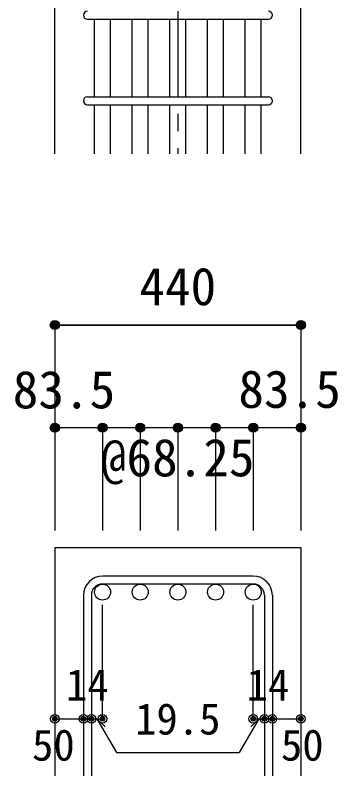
# Model space of a CAD drawing. Units: millimetres at full size, sheet at 1:30; details may follow other scales. Extents: x -5973 to 5954, y -4195 to 4201.
# Drawn here: x 267 to 833, y 508 to 1841 of the extents above; entities that cross this region are included whole.
import ezdxf
from ezdxf.enums import TextEntityAlignment as Align

# ---------------------------------------------------------------- set-up
doc = ezdxf.new("R2010")
doc.units = ezdxf.units.MM
doc.header["$LTSCALE"] = 30
doc.header["$PDMODE"] = 32
doc.header["$PDSIZE"] = 15
doc.linetypes.add('CHAIN1', pattern=[8, 5, -1, 1, -1])
for name, color, linetype in [('0-1', 2, 'Continuous'), ('0-5', 7, 'Continuous'), ('0-6', 7, 'Continuous'), ('0-D', 4, 'Continuous')]:
    doc.layers.add(name, color=color, linetype=linetype)
doc.styles.add('ＭＳ ゴシック', font='')
doc.styles.get('ＭＳ ゴシック').set_extended_font_data('MS Gothic')

msp = doc.modelspace()

# ---------------------------------------------------------------- linework, layer by layer
at = {"layer": '0-1'}
for p, q in [((336.94, 1598.3), (336.94, 1998.3)), ((767.94, 1598.3), (767.94, 1998.3)), ((336.94, 908.3), (336.94, 508.3)), ((336.94, 908.3), (767.94, 908.3)), ((767.94, 908.3), (767.94, 508.3))]:
    msp.add_line(p, q, dxfattribs=at)
at = {"layer": '0-5'}
for p, q in [((406.44, 1698.3), (406.44, 1834.3)), ((434.44, 1698.3), (434.44, 1834.3)), ((472.44, 1698.3), (472.44, 1834.3)), ((500.44, 1698.3), (500.44, 1834.3)), ((538.44, 1698.3), (538.44, 1834.3)), ((566.44, 1698.3), (566.44, 1834.3)), ((604.44, 1698.3), (604.44, 1834.3)), ((632.44, 1698.3), (632.44, 1834.3)), ((670.44, 1698.3), (670.44, 1834.3)), ((698.44, 1698.3), (698.44, 1834.3)), ((406.44, 1598.3), (406.44, 1684.3)), ((434.44, 1598.3), (434.44, 1684.3)), ((472.44, 1598.3), (472.44, 1684.3)), ((500.44, 1598.3), (500.44, 1684.3)), ((538.44, 1598.3), (538.44, 1684.3)), ((566.44, 1598.3), (566.44, 1684.3)), ((604.44, 1598.3), (604.44, 1684.3)), ((632.44, 1598.3), (632.44, 1684.3)), ((670.44, 1598.3), (670.44, 1684.3)), ((698.44, 1598.3), (698.44, 1684.3))]:
    msp.add_line(p, q, dxfattribs=at)
at = {"layer": '0-5', "color": 3}
for centre in [(420.44, 830.3), (486.44, 830.3), (552.44, 830.3), (618.44, 830.3), (684.44, 830.3)]:
    msp.add_circle(centre, 14, dxfattribs=at)
at = {"layer": '0-6'}
for p, q in [((393.94, 1834.3), (710.94, 1834.3)), ((393.94, 1698.3), (710.94, 1698.3)), ((393.94, 1684.3), (710.94, 1684.3)), ((684.44, 858.3), (420.44, 858.3)), ((684.44, 844.3), (420.44, 844.3)), ((386.94, 824.8), (386.94, 508.3)), ((400.94, 824.8), (400.94, 508.3)), ((703.94, 824.8), (703.94, 508.3)), ((717.94, 824.8), (717.94, 508.3))]:
    msp.add_line(p, q, dxfattribs=at)
for centre, radius, start, end in [((393.94, 1841.3), 7, 90, 270), ((710.94, 1841.3), 7, 270, 90), ((393.94, 1691.3), 7, 90, 270), ((710.94, 1691.3), 7, 270, 90), ((420.44, 824.8), 33.5, 90, 180), ((684.44, 824.8), 33.5, 0, 90), ((420.44, 824.8), 19.5, 90, 180), ((684.44, 824.8), 19.5, 0, 90)]:
    msp.add_arc(centre, radius, start, end, dxfattribs=at)
at = {"layer": '0-D', "linetype": 'CHAIN1'}
msp.add_line((552.44, 3048.3), (552.44, 1598.3), dxfattribs=at)
at = {"layer": '0-D'}
for p, q in [((767.94, 1298.3), (336.94, 1298.3)), ((336.94, 1298.3), (336.94, 1118.3)), ((336.94, 1298.3), (767.94, 1298.3)), ((767.94, 1298.3), (767.94, 1118.3)), ((420.44, 1118.3), (336.94, 1118.3)), ((336.94, 1118.3), (336.94, 938.3)), ((552.44, 1118.3), (420.44, 1118.3)), ((420.44, 1118.3), (420.44, 938.3)), ((486.44, 1118.3), (486.44, 938.3)), ((684.44, 1118.3), (552.44, 1118.3)), ((552.44, 1118.3), (552.44, 938.3)), ((618.44, 1118.3), (618.44, 938.3)), ((767.94, 1118.3), (684.44, 1118.3)), ((684.44, 1118.3), (684.44, 938.3)), ((767.94, 1118.3), (767.94, 938.3)), ((420.44, 608.3), (420.44, 807.63)), ((684.44, 608.3), (684.44, 807.63)), ((336.94, 608.3), (386.94, 608.3)), ((386.94, 608.3), (420.44, 608.3)), ((410.69, 608.3), (424.83, 594.16)), ((410.69, 608.3), (444.91, 549.02)), ((694.19, 608.3), (659.96, 549.02)), ((694.19, 608.3), (680.04, 594.16)), ((684.44, 608.3), (767.94, 608.3)), ((703.94, 608.3), (717.94, 608.3)), ((444.91, 549.02), (659.96, 549.02))]:
    msp.add_line(p, q, dxfattribs=at)
msp.add_lwpolyline([(767.94, 1298.3), (767.94, 1118.3), (767.94, 938.3)], dxfattribs=at)
for centre, radius in [((336.94, 1298.3), 8), ((336.94, 1298.3), 7.2), ((336.94, 1298.3), 6.4), ((336.94, 1298.3), 5.6), ((336.94, 1298.3), 4.8), ((336.94, 1298.3), 4), ((336.94, 1298.3), 3.2), ((336.94, 1298.3), 2.4), ((336.94, 1298.3), 1.6), ((336.94, 1298.3), 0.8), ((767.94, 1298.3), 8), ((767.94, 1298.3), 7.2), ((767.94, 1298.3), 6.4), ((767.94, 1298.3), 5.6), ((767.94, 1298.3), 4.8), ((767.94, 1298.3), 4), ((767.94, 1298.3), 3.2), ((767.94, 1298.3), 2.4), ((767.94, 1298.3), 1.6), ((767.94, 1298.3), 0.8), ((336.94, 1118.3), 8), ((336.94, 1118.3), 7.2), ((336.94, 1118.3), 6.4), ((336.94, 1118.3), 5.6), ((336.94, 1118.3), 4.8), ((336.94, 1118.3), 4), ((336.94, 1118.3), 3.2), ((336.94, 1118.3), 2.4), ((336.94, 1118.3), 1.6), ((420.44, 1118.3), 8), ((420.44, 1118.3), 7.2), ((420.44, 1118.3), 6.4), ((420.44, 1118.3), 5.6), ((420.44, 1118.3), 4.8), ((420.44, 1118.3), 4), ((420.44, 1118.3), 3.2), ((420.44, 1118.3), 2.4), ((420.44, 1118.3), 1.6), ((486.44, 1118.3), 8), ((486.44, 1118.3), 7.2), ((486.44, 1118.3), 6.4), ((486.44, 1118.3), 5.6), ((486.44, 1118.3), 4.8), ((486.44, 1118.3), 4), ((486.44, 1118.3), 3.2), ((486.44, 1118.3), 2.4), ((486.44, 1118.3), 1.6), ((552.44, 1118.3), 8), ((552.44, 1118.3), 7.2), ((552.44, 1118.3), 6.4), ((552.44, 1118.3), 5.6), ((552.44, 1118.3), 4.8), ((552.44, 1118.3), 4), ((552.44, 1118.3), 3.2), ((552.44, 1118.3), 2.4), ((552.44, 1118.3), 1.6), ((618.44, 1118.3), 8), ((618.44, 1118.3), 7.2), ((618.44, 1118.3), 6.4), ((618.44, 1118.3), 5.6), ((618.44, 1118.3), 4.8), ((618.44, 1118.3), 4), ((618.44, 1118.3), 3.2), ((618.44, 1118.3), 2.4), ((618.44, 1118.3), 1.6), ((684.44, 1118.3), 8), ((684.44, 1118.3), 7.2), ((684.44, 1118.3), 6.4), ((684.44, 1118.3), 5.6), ((684.44, 1118.3), 4.8), ((684.44, 1118.3), 4), ((684.44, 1118.3), 3.2), ((684.44, 1118.3), 2.4), ((684.44, 1118.3), 1.6), ((767.94, 1118.3), 8), ((767.94, 1118.3), 7.2), ((767.94, 1118.3), 6.4), ((767.94, 1118.3), 5.6), ((767.94, 1118.3), 4.8), ((767.94, 1118.3), 4), ((767.94, 1118.3), 3.2), ((767.94, 1118.3), 2.4), ((767.94, 1118.3), 1.6), ((336.94, 1118.3), 0.8), ((420.44, 1118.3), 0.8), ((486.44, 1118.3), 0.8), ((552.44, 1118.3), 0.8), ((618.44, 1118.3), 0.8), ((684.44, 1118.3), 0.8), ((767.94, 1118.3), 0.8), ((336.94, 608.3), 4), ((336.94, 608.3), 3.6), ((336.94, 608.3), 3.2), ((336.94, 608.3), 2.8), ((336.94, 608.3), 2.4), ((336.94, 608.3), 2), ((336.94, 608.3), 1.6), ((336.94, 608.3), 1.2), ((336.94, 608.3), 0.8), ((336.94, 608.3), 0.4), ((386.94, 608.3), 4), ((386.94, 608.3), 3.6), ((386.94, 608.3), 3.2), ((386.94, 608.3), 2.8), ((386.94, 608.3), 2.4), ((386.94, 608.3), 2), ((386.94, 608.3), 1.6), ((386.94, 608.3), 1.2), ((386.94, 608.3), 0.8), ((386.94, 608.3), 0.4), ((400.94, 608.3), 4), ((400.94, 608.3), 3.6), ((400.94, 608.3), 3.2), ((400.94, 608.3), 2.8), ((400.94, 608.3), 2.4), ((400.94, 608.3), 2), ((400.94, 608.3), 1.6), ((400.94, 608.3), 1.2), ((400.94, 608.3), 0.8), ((400.94, 608.3), 0.4), ((420.44, 608.3), 4), ((420.44, 608.3), 3.6), ((420.44, 608.3), 3.2), ((420.44, 608.3), 2.8), ((420.44, 608.3), 2.4), ((420.44, 608.3), 2), ((420.44, 608.3), 1.6), ((420.44, 608.3), 1.2), ((420.44, 608.3), 0.8), ((420.44, 608.3), 0.4), ((684.44, 608.3), 4), ((684.44, 608.3), 3.6), ((684.44, 608.3), 3.2), ((684.44, 608.3), 2.8), ((684.44, 608.3), 2.4), ((684.44, 608.3), 2), ((684.44, 608.3), 1.6), ((684.44, 608.3), 1.2), ((684.44, 608.3), 0.8), ((684.44, 608.3), 0.4), ((703.94, 608.3), 4), ((703.94, 608.3), 3.6), ((703.94, 608.3), 3.2), ((703.94, 608.3), 2.8), ((703.94, 608.3), 2.4), ((703.94, 608.3), 2), ((703.94, 608.3), 1.6), ((703.94, 608.3), 1.2), ((703.94, 608.3), 0.8), ((703.94, 608.3), 0.4), ((717.94, 608.3), 4), ((717.94, 608.3), 3.6), ((717.94, 608.3), 3.2), ((717.94, 608.3), 2.8), ((717.94, 608.3), 2.4), ((717.94, 608.3), 2), ((717.94, 608.3), 1.6), ((717.94, 608.3), 1.2), ((717.94, 608.3), 0.8), ((717.94, 608.3), 0.4), ((767.94, 608.3), 4), ((767.94, 608.3), 3.6), ((767.94, 608.3), 3.2), ((767.94, 608.3), 2.8), ((767.94, 608.3), 2.4), ((767.94, 608.3), 2), ((767.94, 608.3), 1.6), ((767.94, 608.3), 1.2), ((767.94, 608.3), 0.8), ((767.94, 608.3), 0.4)]:
    msp.add_circle(centre, radius, dxfattribs=at)
at = {"layer": '0-D', "color": 7}
for p in [(336.94, 1298.3), (767.94, 1298.3), (336.94, 1118.3), (420.44, 1118.3), (486.44, 1118.3), (552.44, 1118.3), (618.44, 1118.3), (684.44, 1118.3), (767.94, 1118.3), (336.94, 608.3), (386.94, 608.3), (400.94, 608.3), (420.44, 608.3), (684.44, 608.3), (703.94, 608.3), (717.94, 608.3), (767.94, 608.3)]:
    msp.add_point(p, dxfattribs=at)

# ---------------------------------------------------------------- texts
at = {"layer": '0-D', "style": 'ＭＳ ゴシック'}
for s, height, p in [('440', 65.98, (484.94, 1313.3)), ('83.5', 65.98, (263.13, 1132.45)), ('83.5', 65.98, (658.44, 1133.3)), ('@68.25', 65.98, (417.44, 1013.3)), ('14', 54.99, (356.4, 623.75)), ('14', 54.99, (672.98, 623.75)), ('19.5', 54.99, (477.44, 564.02)), ('50', 54.99, (296.94, 518.3)), ('50', 54.99, (732.94, 518.3))]:
    msp.add_text(s, height=height, dxfattribs=at).set_placement(p, align=Align.BOTTOM_LEFT)

doc.saveas('drawing.dxf')
